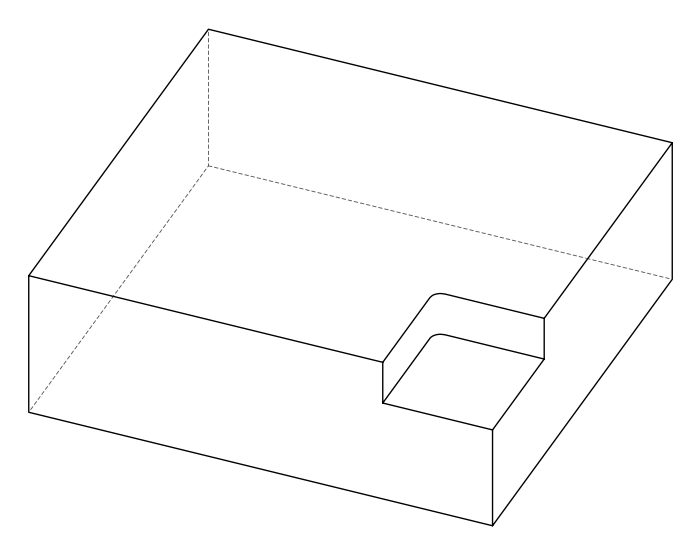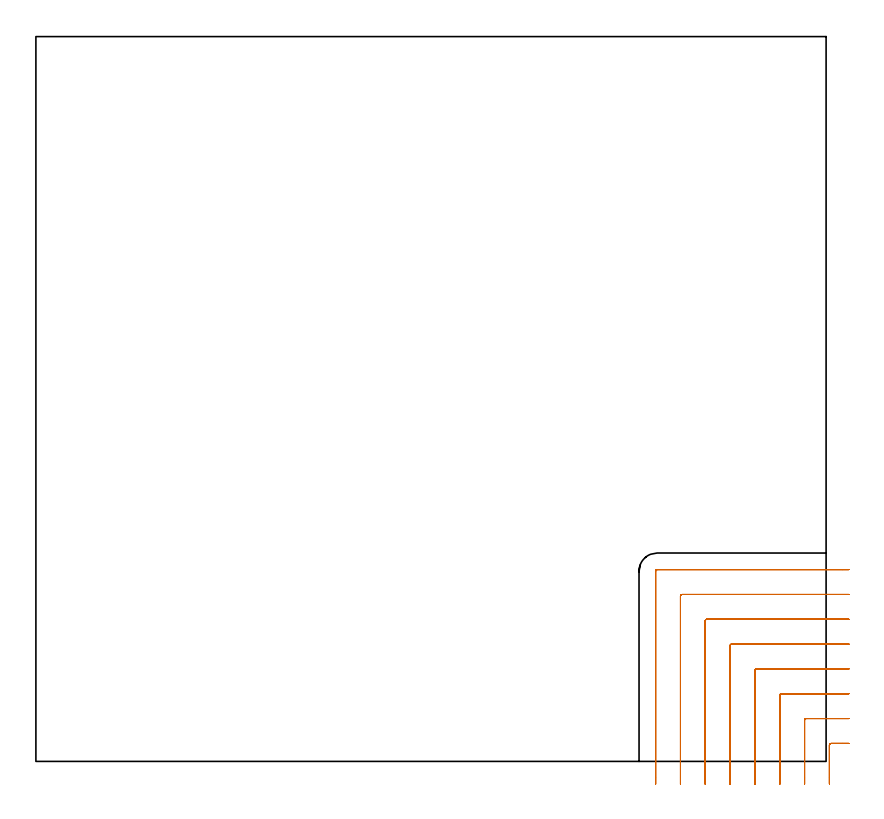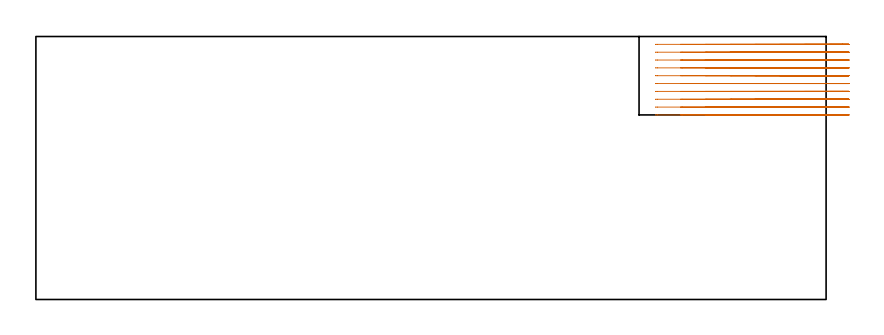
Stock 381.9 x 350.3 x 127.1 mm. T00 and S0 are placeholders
(PLAN: 1 operations, 0 tool changes, 20.2 min)
(1 MILL_CORNER_NOTCH_RECTANGULAR | CORNER_NOTCH_RECTANGULAR | NXT0201_012 | Follow Part, ap 4, ae 75% | 20.15 min | 344430 mm3)
(TOOL NXT0201_012 | ENDMILL 16mm [2P460-1600-NA 1630] | D16 FL38 Z6)
(OP 1 MILL_CORNER_NOTCH_RECTANGULAR)
G17 G21 G94 G90
T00 M6
G54
G17 G0 G90 X392.9 Y8.7 S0 M3
G43 Z137.1 H1
Z123.31
G94 G1 X389.9 F250.
X384.294 F500.
G3 X383.5 Y7.906 R0.8
G1 Y-7.838
Y-10.838 F250.
G0 Z137.1
X392.9 Y20.7
Z123.31
G1 X389.9
X372.294 F500.
G3 X371.5 Y19.906 R0.8
G1 Y-8.
Y-11. F250.
G0 Z137.1
X392.9 Y32.7
Z123.31
G1 X389.9
X360.295 F500.
G3 X359.5 Y31.905 R0.8
G1 Y-8.
Y-11. F250.
G0 Z137.1
X392.9 Y44.7
Z123.31
G1 X389.9
X348.295 F500.
G3 X347.5 Y43.905 R0.8
G1 Y-8.
Y-11. F250.
G0 Z137.1
X392.9 Y56.7
Z123.31
G1 X389.9
X336.295 F500.
G3 X335.5 Y55.905 R0.8
G1 Y-8.
Y-11. F250.
G0 Z137.1
X392.9 Y68.7
Z123.31
G1 X389.9
X324.296 F500.
G3 X323.5 Y67.904 R0.8
G1 Y-8.
Y-11. F250.
G0 Z137.1
X392.9 Y80.7
Z123.31
G1 X389.9
X312.296 F500.
G3 X311.5 Y79.904 R0.8
G1 Y-8.
Y-11. F250.
G0 Z137.1
X392.9 Y92.7
Z123.31
G1 X389.9
X300.3 F500.
G3 X299.5 Y91.9 R0.8
G1 Y-8.
Y-11. F250.
G0 Z137.1
X392.9 Y8.7
Z119.52
G1 X389.9
X384.294 F500.
G3 X383.5 Y7.906 R0.8
G1 Y-7.838
Y-10.838 F250.
G0 Z137.1
X392.9 Y20.7
Z119.52
G1 X389.9
X372.294 F500.
G3 X371.5 Y19.906 R0.8
G1 Y-8.
Y-11. F250.
G0 Z137.1
X392.9 Y32.7
Z119.52
G1 X389.9
X360.295 F500.
G3 X359.5 Y31.905 R0.8
G1 Y-8.
Y-11. F250.
G0 Z137.1
X392.9 Y44.7
Z119.52
G1 X389.9
X348.295 F500.
G3 X347.5 Y43.905 R0.8
G1 Y-8.
Y-11. F250.
G0 Z137.1
X392.9 Y56.7
Z119.52
G1 X389.9
X336.295 F500.
G3 X335.5 Y55.905 R0.8
G1 Y-8.
Y-11. F250.
G0 Z137.1
X392.9 Y68.7
Z119.52
G1 X389.9
X324.296 F500.
G3 X323.5 Y67.904 R0.8
G1 Y-8.
Y-11. F250.
G0 Z137.1
X392.9 Y80.7
Z119.52
G1 X389.9
X312.296 F500.
G3 X311.5 Y79.904 R0.8
G1 Y-8.
Y-11. F250.
G0 Z137.1
X392.9 Y92.7
Z119.52
G1 X389.9
X300.3 F500.
G3 X299.5 Y91.9 R0.8
G1 Y-8.
Y-11. F250.
G0 Z137.1
X392.9 Y8.7
Z115.73
G1 X389.9
X384.294 F500.
G3 X383.5 Y7.906 R0.8
G1 Y-7.838
Y-10.838 F250.
G0 Z137.1
X392.9 Y20.7
Z115.73
G1 X389.9
X372.294 F500.
G3 X371.5 Y19.906 R0.8
G1 Y-8.
Y-11. F250.
G0 Z137.1
X392.9 Y32.7
Z115.73
G1 X389.9
X360.295 F500.
G3 X359.5 Y31.905 R0.8
G1 Y-8.
Y-11. F250.
G0 Z137.1
X392.9 Y44.7
Z115.73
G1 X389.9
X348.295 F500.
G3 X347.5 Y43.905 R0.8
G1 Y-8.
Y-11. F250.
G0 Z137.1
X392.9 Y56.7
Z115.73
G1 X389.9
X336.295 F500.
G3 X335.5 Y55.905 R0.8
G1 Y-8.
Y-11. F250.
G0 Z137.1
X392.9 Y68.7
Z115.73
G1 X389.9
X324.296 F500.
G3 X323.5 Y67.904 R0.8
G1 Y-8.
Y-11. F250.
G0 Z137.1
X392.9 Y80.7
Z115.73
G1 X389.9
X312.296 F500.
G3 X311.5 Y79.904 R0.8
G1 Y-8.
Y-11. F250.
G0 Z137.1
X392.9 Y92.7
Z115.73
G1 X389.9
X300.3 F500.
G3 X299.5 Y91.9 R0.8
G1 Y-8.
Y-11. F250.
G0 Z137.1
X392.9 Y8.7
Z111.94
G1 X389.9
X384.294 F500.
G3 X383.5 Y7.906 R0.8
G1 Y-7.838
Y-10.838 F250.
G0 Z137.1
X392.9 Y20.7
Z111.94
G1 X389.9
X372.294 F500.
G3 X371.5 Y19.906 R0.8
G1 Y-8.
Y-11. F250.
G0 Z137.1
X392.9 Y32.7
Z111.94
G1 X389.9
X360.295 F500.
G3 X359.5 Y31.905 R0.8
G1 Y-8.
Y-11. F250.
G0 Z137.1
X392.9 Y44.7
Z111.94
G1 X389.9
X348.295 F500.
G3 X347.5 Y43.905 R0.8
G1 Y-8.
Y-11. F250.
G0 Z137.1
X392.9 Y56.7
Z111.94
G1 X389.9
X336.295 F500.
G3 X335.5 Y55.905 R0.8
G1 Y-8.
Y-11. F250.
G0 Z137.1
X392.9 Y68.7
Z111.94
G1 X389.9
X324.296 F500.
G3 X323.5 Y67.904 R0.8
G1 Y-8.
Y-11. F250.
G0 Z137.1
X392.9 Y80.7
Z111.94
G1 X389.9
X312.296 F500.
G3 X311.5 Y79.904 R0.8
G1 Y-8.
Y-11. F250.
G0 Z137.1
X392.9 Y92.7
Z111.94
G1 X389.9
X300.3 F500.
G3 X299.5 Y91.9 R0.8
G1 Y-8.
Y-11. F250.
G0 Z137.1
X392.9 Y8.7
Z108.15
G1 X389.9
X384.294 F500.
G3 X383.5 Y7.906 R0.8
G1 Y-7.838
Y-10.838 F250.
G0 Z137.1
X392.9 Y20.7
Z108.15
G1 X389.9
X372.294 F500.
G3 X371.5 Y19.906 R0.8
G1 Y-8.
Y-11. F250.
G0 Z137.1
X392.9 Y32.7
Z108.15
G1 X389.9
X360.295 F500.
G3 X359.5 Y31.905 R0.8
G1 Y-8.
Y-11. F250.
G0 Z137.1
X392.9 Y44.7
Z108.15
G1 X389.9
X348.295 F500.
G3 X347.5 Y43.905 R0.8
G1 Y-8.
Y-11. F250.
G0 Z137.1
X392.9 Y56.7
Z108.15
G1 X389.9
X336.295 F500.
G3 X335.5 Y55.905 R0.8
G1 Y-8.
Y-11. F250.
G0 Z137.1
X392.9 Y68.7
Z108.15
G1 X389.9
X324.296 F500.
G3 X323.5 Y67.904 R0.8
G1 Y-8.
Y-11. F250.
G0 Z137.1
X392.9 Y80.7
Z108.15
G1 X389.9
X312.296 F500.
G3 X311.5 Y79.904 R0.8
G1 Y-8.
Y-11. F250.
G0 Z137.1
X392.9 Y92.7
Z108.15
G1 X389.9
X300.3 F500.
G3 X299.5 Y91.9 R0.8
G1 Y-8.
Y-11. F250.
G0 Z137.1
X392.9 Y8.7
Z104.36
G1 X389.9
X384.294 F500.
G3 X383.5 Y7.906 R0.8
G1 Y-7.838
Y-10.838 F250.
G0 Z137.1
X392.9 Y20.7
Z104.36
G1 X389.9
X372.294 F500.
G3 X371.5 Y19.906 R0.8
G1 Y-8.
Y-11. F250.
G0 Z137.1
X392.9 Y32.7
Z104.36
G1 X389.9
X360.295 F500.
G3 X359.5 Y31.905 R0.8
G1 Y-8.
Y-11. F250.
G0 Z137.1
X392.9 Y44.7
Z104.36
G1 X389.9
X348.295 F500.
G3 X347.5 Y43.905 R0.8
G1 Y-8.
Y-11. F250.
G0 Z137.1
X392.9 Y56.7
Z104.36
G1 X389.9
X336.295 F500.
G3 X335.5 Y55.905 R0.8
G1 Y-8.
Y-11. F250.
G0 Z137.1
X392.9 Y68.7
Z104.36
G1 X389.9
X324.296 F500.
G3 X323.5 Y67.904 R0.8
G1 Y-8.
Y-11. F250.
G0 Z137.1
X392.9 Y80.7
Z104.36
G1 X389.9
X312.296 F500.
G3 X311.5 Y79.904 R0.8
G1 Y-8.
Y-11. F250.
G0 Z137.1
X392.9 Y92.7
Z104.36
G1 X389.9
X300.3 F500.
G3 X299.5 Y91.9 R0.8
G1 Y-8.
Y-11. F250.
G0 Z137.1
X392.9 Y8.7
Z100.57
G1 X389.9
X384.294 F500.
G3 X383.5 Y7.906 R0.8
G1 Y-7.838
Y-10.838 F250.
G0 Z137.1
X392.9 Y20.7
Z100.57
G1 X389.9
X372.294 F500.
G3 X371.5 Y19.906 R0.8
G1 Y-8.
Y-11. F250.
G0 Z137.1
X392.9 Y32.7
Z100.57
G1 X389.9
X360.295 F500.
G3 X359.5 Y31.905 R0.8
G1 Y-8.
Y-11. F250.
G0 Z137.1
X392.9 Y44.7
Z100.57
G1 X389.9
X348.295 F500.
G3 X347.5 Y43.905 R0.8
G1 Y-8.
Y-11. F250.
G0 Z137.1
X392.9 Y56.7
Z100.57
G1 X389.9
X336.295 F500.
G3 X335.5 Y55.905 R0.8
G1 Y-8.
Y-11. F250.
G0 Z137.1
X392.9 Y68.7
Z100.57
G1 X389.9
X324.296 F500.
G3 X323.5 Y67.904 R0.8
G1 Y-8.
Y-11. F250.
G0 Z137.1
X392.9 Y80.7
Z100.57
G1 X389.9
X312.296 F500.
G3 X311.5 Y79.904 R0.8
G1 Y-8.
Y-11. F250.
G0 Z137.1
X392.9 Y92.7
Z100.57
G1 X389.9
X300.3 F500.
G3 X299.5 Y91.9 R0.8
G1 Y-8.
Y-11. F250.
G0 Z137.1
X392.9 Y8.7
Z96.78
G1 X389.9
X384.294 F500.
G3 X383.5 Y7.906 R0.8
G1 Y-7.838
Y-10.838 F250.
G0 Z137.1
X392.9 Y20.7
Z96.78
G1 X389.9
X372.294 F500.
G3 X371.5 Y19.906 R0.8
G1 Y-8.
Y-11. F250.
G0 Z137.1
X392.9 Y32.7
Z96.78
G1 X389.9
X360.295 F500.
G3 X359.5 Y31.905 R0.8
G1 Y-8.
Y-11. F250.
G0 Z137.1
X392.9 Y44.7
Z96.78
G1 X389.9
X348.295 F500.
G3 X347.5 Y43.905 R0.8
G1 Y-8.
Y-11. F250.
G0 Z137.1
X392.9 Y56.7
Z96.78
G1 X389.9
X336.295 F500.
G3 X335.5 Y55.905 R0.8
G1 Y-8.
Y-11. F250.
G0 Z137.1
X392.9 Y68.7
Z96.78
G1 X389.9
X324.296 F500.
G3 X323.5 Y67.904 R0.8
G1 Y-8.
Y-11. F250.
G0 Z137.1
X392.9 Y80.7
Z96.78
G1 X389.9
X312.296 F500.
G3 X311.5 Y79.904 R0.8
G1 Y-8.
Y-11. F250.
G0 Z137.1
X392.9 Y92.7
Z96.78
G1 X389.9
X300.3 F500.
G3 X299.5 Y91.9 R0.8
G1 Y-8.
Y-11. F250.
G0 Z137.1
X392.9 Y8.7
Z92.99
G1 X389.9
X384.294 F500.
G3 X383.5 Y7.906 R0.8
G1 Y-7.838
Y-10.838 F250.
G0 Z137.1
X392.9 Y20.7
Z92.99
G1 X389.9
X372.294 F500.
G3 X371.5 Y19.906 R0.8
G1 Y-8.
Y-11. F250.
G0 Z137.1
X392.9 Y32.7
Z92.99
G1 X389.9
X360.295 F500.
G3 X359.5 Y31.905 R0.8
G1 Y-8.
Y-11. F250.
G0 Z137.1
X392.9 Y44.7
Z92.99
G1 X389.9
X348.295 F500.
G3 X347.5 Y43.905 R0.8
G1 Y-8.
Y-11. F250.
G0 Z137.1
X392.9 Y56.7
Z92.99
G1 X389.9
X336.295 F500.
G3 X335.5 Y55.905 R0.8
G1 Y-8.
Y-11. F250.
G0 Z137.1
X392.9 Y68.7
Z92.99
G1 X389.9
X324.296 F500.
G3 X323.5 Y67.904 R0.8
G1 Y-8.
Y-11. F250.
G0 Z137.1
X392.9 Y80.7
Z92.99
G1 X389.9
X312.296 F500.
G3 X311.5 Y79.904 R0.8
G1 Y-8.
Y-11. F250.
G0 Z137.1
X392.9 Y92.7
Z92.99
G1 X389.9
X300.3 F500.
G3 X299.5 Y91.9 R0.8
G1 Y-8.
Y-11. F250.
G0 Z137.1
X392.9 Y8.7
Z89.2
G1 X389.9
X384.294 F500.
G3 X383.5 Y7.906 R0.8
G1 Y-7.838
Y-10.838 F250.
G0 Z137.1
X392.9 Y20.7
Z89.2
G1 X389.9
X372.294 F500.
G3 X371.5 Y19.906 R0.8
G1 Y-8.
Y-11. F250.
G0 Z137.1
X392.9 Y32.7
Z89.2
G1 X389.9
X360.295 F500.
G3 X359.5 Y31.905 R0.8
G1 Y-8.
Y-11. F250.
G0 Z137.1
X392.9 Y44.7
Z89.2
G1 X389.9
X348.295 F500.
G3 X347.5 Y43.905 R0.8
G1 Y-8.
Y-11. F250.
G0 Z137.1
X392.9 Y56.7
Z89.2
G1 X389.9
X336.295 F500.
G3 X335.5 Y55.905 R0.8
G1 Y-8.
Y-11. F250.
G0 Z137.1
X392.9 Y68.7
Z89.2
G1 X389.9
X324.296 F500.
G3 X323.5 Y67.904 R0.8
G1 Y-8.
Y-11. F250.
G0 Z137.1
X392.9 Y80.7
Z89.2
G1 X389.9
X312.296 F500.
G3 X311.5 Y79.904 R0.8
G1 Y-8.
Y-11. F250.
G0 Z137.1
X392.9 Y92.7
Z89.2
G1 X389.9
X300.3 F500.
G3 X299.5 Y91.9 R0.8
G1 Y-8.
Y-11. F250.
G0 Z137.1
M5
M2
